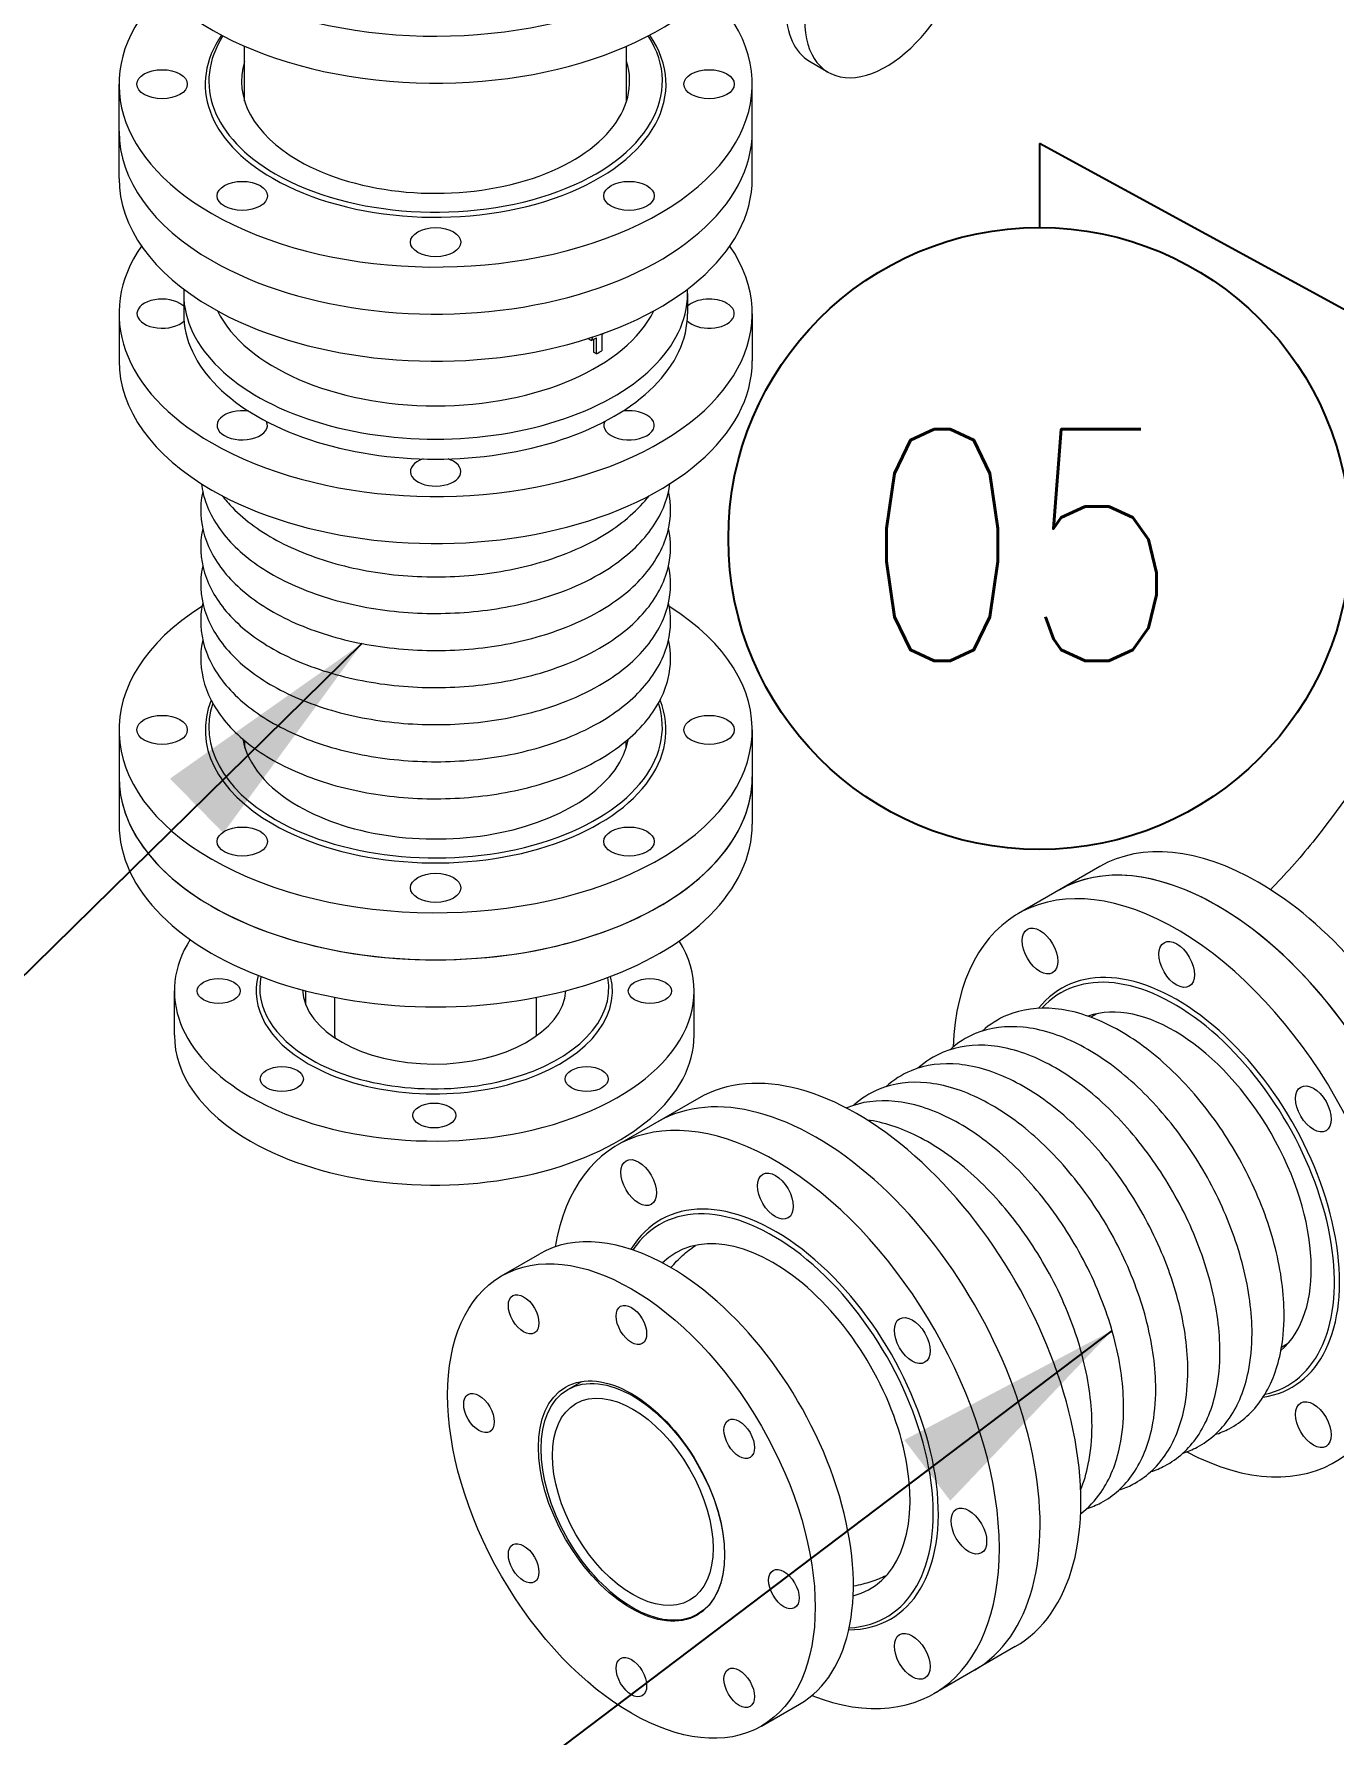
# Model space of a CAD drawing. Header units: millimetres. Extents: x -312439 to 477422, y -331570 to 212570.
# Drawn here: x 345390 to 346092, y 137678 to 138596 of the extents above; entities that cross this region are included whole.
import ezdxf

# ---------------------------------------------------------------- set-up
doc = ezdxf.new("R2010")
doc.units = ezdxf.units.MM
doc.layers.add('ARCONDTEXTO', color=4, linetype='Continuous')
doc.layers.add('TEXTO FORMATO', color=4, linetype='Continuous')
doc.styles.add('ROMAND', font='ROMAND.SHX')
doc.styles.add('ROMANS', font='romans.shx', dxfattribs={"height": 187.5})
doc.dimstyles.new('1-50 (MILIMETRO)', dxfattribs={"dimscale": 0, "dimtxt": 125, "dimasz": 125, "dimexe": 100, "dimexo": 100, "dimgap": 50, "dimtad": 0, "dimdec": 0, "dimzin": 0, "dimdsep": 46, "dimtxsty": 'ROMAND', "dimcen": -390, "dimclrd": 1, "dimclre": 1, "dimclrt": 3, "dimadec": 0, "dimazin": 0, "dimtfac": 1, "dimtdec": 0, "dimtix": 1, "dimtmove": 2, "dimatfit": 2, "dimfxl": 1, "dimtvp": 1, "dimtolj": 1, "dimtzin": 0, "dimarcsym": 0})

msp = doc.modelspace()

# ---------------------------------------------------------------- linework, layer by layer
at = {"color": 5, "linetype": 'Continuous', "lineweight": 0, "extrusion": (4.44089e-16, 0.816497, 0.57735)}
for p, q in [((345504.075, 138559.984), (345504.075, 138589.611)), ((345710.199, 138559.984), (345710.199, 138589.611))]:
    msp.add_line(p, q, dxfattribs=at)
at = {"color": 4, "linetype": 'Continuous', "lineweight": 0, "extrusion": (4.44089e-16, 0.816497, 0.57735)}
for p, q in [((345808.9, 138581.488), (345818.914, 138575.605)), ((345436.285, 138518.285), (345436.285, 138569.085)), ((345777.989, 138518.285), (345777.989, 138569.085)), ((345471.19, 138456.098), (345471.19, 138445.285)), ((345743.084, 138456.098), (345743.084, 138445.285)), ((345436.285, 138445.285), (345436.285, 138419.885)), ((345777.989, 138445.285), (345777.989, 138419.885)), ((345691.088, 138430.801), (345689.487, 138431.726)), ((345692.303, 138431.448), (345692.303, 138424.553)), ((345693.902, 138423.63), (345693.902, 138432.327)), ((345696.752, 138433.972), (345696.752, 138425.275)), ((345693.902, 138423.63), (345692.303, 138424.553)), ((345436.285, 138220.685), (345436.285, 138169.885)), ((345777.989, 138220.685), (345777.989, 138169.885)), ((345504.258, 138211.01), (345504.258, 138214.759)), ((345710.016, 138211.01), (345710.016, 138214.759)), ((345965.592, 138146.972), (345921.598, 138121.572)), ((345466.168, 138056.01), (345466.168, 138079.81)), ((345537.143, 138072.293), (345537.143, 138079.901)), ((345746.634, 138056.01), (345746.634, 138079.81)), ((345552.697, 138055.585), (345552.697, 138076.385)), ((345661.577, 138055.585), (345661.577, 138076.385)), ((345963.964, 138067.543), (345960.717, 138065.668)), ((345749.086, 138021.972), (345705.092, 137996.572)), ((345642.675, 137926.03), (345663.287, 137937.93)), ((346066.842, 137889.352), (346063.595, 137887.477)), ((345678.531, 137864.777), (345686.058, 137869.122)), ((345748.525, 137743.543), (345751.445, 137745.228)), ((345919.938, 137726.048), (345875.944, 137700.648)), ((345782.909, 137683.139), (345803.52, 137695.039))]:
    msp.add_line(p, q, dxfattribs=at)
at = {"color": 4, "linetype": 'Continuous', "lineweight": 0}
for centre, major_axis, ratio, start_param, end_param in [((345607.137, 138693.685), (170.852, 0), 0.5773503, 2.833735, 5.6302998), ((345607.137, 138668.285), (-170.852, 0), 0.5773503, 0, 2.6758126), ((345607.137, 138569.085), (-170.852, 0), 0.5773503, 5.7563139, 7.0685835), ((345607.137, 138569.085), (-170.852, 0), 0.5773503, 0.7853982, 3.668464), ((345839.92, 138634.287), (-31.02, -52.799), 0.5823607, 5.5021835, 6.2831853), ((345849.934, 138628.404), (-31.02, -52.799), 0.5823607, 5.5021835, 7.7405636), ((345607.137, 138569.085), (-124.312, 0), 0.5773503, 5.9047016, 7.0685835), ((345607.137, 138570.685), (122.352, 0), 0.5773503, 2.7871538, 3.9269908), ((345607.137, 138569.085), (-124.312, 0), 0.5773503, 0.7853982, 3.5200763), ((345607.137, 138570.685), (122.352, 0), 0.5773503, 3.9269908, 6.6376241), ((345607.137, 138543.685), (-170.852, 0), 0.5773503, 0, 0.7853982), ((345607.137, 138543.685), (170.852, 0), 0.5773503, 3.1415927, 3.9269908), ((345607.137, 138543.685), (-170.852, 0), 0.5773503, 0.7853982, 3.1415927), ((345607.137, 138543.685), (170.852, 0), 0.5773503, 3.9269908, 6.2831853), ((345607.137, 138518.285), (170.852, 0), 0.5773503, 3.1415927, 3.9269908), ((345607.137, 138518.285), (170.852, 0), 0.5773503, 3.9269908, 6.2831853), ((345607.137, 138445.285), (170.852, 0), 0.5773503, 2.7625544, 3.9269908), ((345607.137, 138445.285), (170.852, 0), 0.5773503, 3.9269908, 6.6622236), ((345459.555, 138445.285), (13.595, 0), 0.5773503, 0.7853982, 5.7639057), ((345607.137, 138456.098), (-135.947, 0), 0.5773503, 6.2526983, 9.455265), ((345459.555, 138445.285), (13.595, 0), 0.5773503, 0.543593, 0.7853982), ((345607.137, 138445.285), (-135.947, 0), 0.5773503, 0, 3.1415927), ((345607.137, 138466.257), (-122.474, 0), 0.5773503, 0.2785726, 2.8630201), ((345754.719, 138445.285), (13.595, 0), 0.5773503, 3.6608723, 7.0685835), ((345754.719, 138445.285), (13.595, 0), 0.5773503, 0.7853982, 2.5979996), ((345607.137, 138490.353), (82.062, 183.423), 0.4956684, 4.6132657, 4.6141462), ((345606.442, 138490.754), (84.235, 188.281), 0.4956684, 4.6145045, 4.6247609), ((345606.442, 138484.467), (125.718, 0), 0.5773503, 5.451052, 5.481758), ((345606.442, 138484.467), (125.718, 0), 0.5773503, 5.5138163, 5.529246), ((345607.137, 138419.885), (-170.852, 0), 0.5773503, 0, 0.7853982), ((345607.137, 138419.885), (-170.852, 0), 0.5773503, 0.7853982, 3.1415927), ((345606.442, 138475.77), (125.718, 0), 0.5773503, 5.481758, 5.5138163), ((345502.781, 138385.035), (13.595, 0), 0.5773503, 1.3046778, 6.5493038), ((345711.493, 138385.035), (13.595, 0), 0.5773503, 2.8754741, 7.0685835), ((345711.493, 138385.035), (13.595, 0), 0.5773503, 0.7853982, 1.8369149), ((345607.137, 138360.078), (13.595, 0), 0.5773503, 2.090076, 7.0685835), ((345607.137, 138360.078), (13.595, 0), 0.5773503, 0.7853982, 1.0515167), ((345607.137, 138220.685), (-170.852, 0), 0.5773503, 5.5424733, 7.0685835), ((345607.137, 138220.685), (-170.852, 0), 0.5773503, 0.7853982, 3.8823047), ((345607.137, 138220.685), (-124.312, 0), 0.5773503, 6.0571064, 7.0685835), ((345607.137, 138222.285), (122.352, 0), 0.5773503, 2.9580887, 3.9269908), ((345607.137, 138220.685), (-124.312, 0), 0.5773503, 0.7853982, 3.3676716), ((345607.137, 138222.285), (122.352, 0), 0.5773503, 3.9269908, 6.4666893), ((345607.137, 138222.285), (104.716, 0), 0.5773503, 3.2490788, 3.9269908), ((345607.137, 138222.285), (104.716, 0), 0.5773503, 3.9269908, 6.1756992), ((345607.137, 138195.285), (170.852, 0), 0.5773503, 3.1415927, 3.9269908), ((345607.137, 138195.285), (-170.852, 0), 0.5773503, 0, 3.1415927), ((345607.137, 138195.285), (170.852, 0), 0.5773503, 3.9269908, 6.2831853), ((345607.137, 138169.885), (-170.852, 0), 0.5773503, 0, 3.1415927), ((346029.021, 137986.31), (85.426, -147.962), 0.5773503, 0, 3.1415927), ((346051.018, 137999.01), (-85.426, 147.962), 0.5773503, 5.4977871, 6.2831853), ((346007.024, 137973.61), (-85.426, 147.962), 0.5773503, 2.4008806, 7.0238973), ((346029.021, 137986.31), (-85.426, 147.962), 0.5773503, 5.4977871, 6.2831853), ((346051.018, 137999.01), (-85.426, 147.962), 0.5773503, 4.5831493, 5.4977871), ((346029.021, 137986.31), (-85.426, 147.962), 0.5773503, 3.1415927, 5.4977871), ((345606.401, 138079.81), (-140.233, 0), 0.5773503, 5.9330427, 7.0685835), ((345606.401, 138079.81), (-140.233, 0), 0.5773503, 0.7853982, 3.4822988), ((345606.401, 138079.81), (96.142, 0), 0.5773503, 2.9898748, 3.9269908), ((345606.401, 138081.41), (94.183, 0), 0.5773503, 3.0269568, 3.9269908), ((345606.401, 138079.81), (96.142, 0), 0.5773503, 3.9269908, 6.4254666), ((345606.401, 138081.41), (94.183, 0), 0.5773503, 3.9269908, 6.388214), ((346007.024, 137973.61), (-62.156, 107.657), 0.5773503, 2.9155137, 6.5092642), ((346005.639, 137972.81), (61.176, -105.96), 0.5773503, 6.0996813, 9.608282), ((345606.401, 138081.41), (-71.035, 0), 0.5773503, 0.0255322, 3.1064533), ((346005.639, 137972.81), (52.358, -90.686), 0.5773503, 0.1074861, 3.0341065), ((345606.401, 138056.01), (140.233, 0), 0.5773503, 3.1415927, 3.9269908), ((345606.401, 138056.01), (140.233, 0), 0.5773503, 3.9269908, 6.2831853), ((345607.137, 138055.585), (54.44, 0), 0.5773503, 3.1415927, 3.1746706), ((345607.137, 138055.585), (54.44, 0), 0.5773503, 6.2830182, 6.2831853), ((345834.512, 137874.01), (85.426, -147.962), 0.5773503, 0, 3.1415927), ((345812.515, 137861.31), (85.426, -147.962), 0.5773503, 0, 3.1415927), ((345790.518, 137848.61), (-85.426, 147.962), 0.5773503, 2.5191372, 6.8926688), ((345790.518, 137848.61), (-62.156, 107.657), 0.5773503, 2.8228311, 6.5889749), ((345789.132, 137847.81), (61.176, -105.96), 0.5773503, 5.9935916, 9.7010751), ((345789.132, 137847.81), (52.358, -90.686), 0.5773503, 6.1224172, 9.5722495), ((345733.403, 137816.485), (-70.117, 121.446), 0.5773503, 5.4977871, 6.2831853), ((345733.403, 137816.485), (-70.117, 121.446), 0.5773503, 3.1415927, 5.4977871)]:
    msp.add_ellipse(centre, major_axis=major_axis, ratio=ratio, start_param=start_param, end_param=end_param, dxfattribs=at)
for centre, major_axis in [((345459.555, 138569.085), (-13.595, 0)), ((345754.719, 138569.085), (-13.595, 0)), ((345502.781, 138508.835), (-13.595, 0)), ((345711.493, 138508.835), (-13.595, 0)), ((345607.137, 138483.878), (-13.595, 0)), ((345459.555, 138220.685), (-13.595, 0)), ((345754.719, 138220.685), (-13.595, 0)), ((345502.781, 138160.435), (-13.595, 0)), ((345711.493, 138160.435), (-13.595, 0)), ((345607.137, 138135.478), (-13.595, 0)), ((345933.233, 138101.419), (-6.797, 11.773)), ((346007.024, 138094.11), (-6.797, 11.773)), ((345490.05, 138079.81), (11.635, 0)), ((345722.752, 138079.81), (-11.635, 0)), ((345524.128, 138032.31), (11.635, 0)), ((345688.673, 138032.31), (-11.635, 0)), ((346080.815, 138016.213), (-6.797, 11.773)), ((345606.401, 138012.635), (-11.635, 0)), ((345716.727, 137976.419), (-6.797, 11.773)), ((345790.518, 137969.11), (-6.797, 11.773)), ((345712.792, 137804.585), (70.117, -121.446)), ((345654.617, 137905.348), (5.818, -10.076)), ((345712.792, 137899.585), (-5.818, 10.076)), ((345864.309, 137891.213), (-6.797, 11.773)), ((345712.792, 137804.585), (-35.518, 61.518)), ((345713.528, 137804.16), (-34.997, 60.617)), ((345713.528, 137804.16), (-30.643, 53.075)), ((345630.52, 137852.085), (5.818, -10.076)), ((346080.815, 137845.8), (-6.797, 11.773)), ((345770.967, 137838.172), (-5.818, 10.076)), ((345894.874, 137788.36), (-6.797, 11.773)), ((345654.617, 137770.997), (5.818, -10.076)), ((345795.064, 137757.085), (-5.818, 10.076)), ((345864.309, 137720.8), (-6.797, 11.773)), ((345712.792, 137709.585), (5.818, -10.076)), ((345770.967, 137703.822), (5.818, -10.076))]:
    msp.add_ellipse(centre, major_axis=major_axis, ratio=0.5773503, dxfattribs=at)
at = {"color": 5, "linetype": 'Continuous', "lineweight": 0}
for start_param, end_param in [(2.9636533, 3.9269908), (3.9269908, 6.4611246)]:
    msp.add_ellipse((345607.137, 138570.685), major_axis=(104.716, 0), ratio=0.5773503, start_param=start_param, end_param=end_param, dxfattribs=at)
at = {"color": 4, "linetype": 'Continuous', "lineweight": 0}
for points, knots in [([(345480.729, 138353.524), (345481.193, 138349.817), (345482.104, 138346.145), (345486.327, 138334.783), (345491.197, 138327.44), (345504.585, 138313.733), (345513.336, 138307.453), (345533.746, 138296.814), (345545.453, 138292.491), (345570.5, 138286.272), (345583.831, 138284.37), (345610.794, 138283.137), (345624.42, 138283.799), (345650.664, 138287.622), (345663.277, 138290.785), (345682.197, 138297.843), (345689.163, 138301.088), (345695.508, 138304.751)], [3.9991695, 3.9991695, 3.9991695, 3.9991695, 4.1383608, 4.1383608, 4.4404377, 4.4404377, 4.7634053, 4.7634053, 5.0916471, 5.0916471, 5.4187443, 5.4187443, 5.7449425, 5.7449425, 6.0714643, 6.0714643, 6.2831853, 6.2831853, 6.2831853, 6.2831853]), ([(345695.508, 138304.751), (345705.342, 138310.429), (345713.683, 138317.113), (345726.264, 138331.877), (345730.596, 138339.946), (345733.016, 138350.079), (345733.329, 138351.798), (345733.545, 138353.524)], [0, 0, 0, 0, 0.32816351, 0.32816351, 0.64841186, 0.64841186, 0.71321951, 0.71321951, 0.71321951, 0.71321951]), ([(345481.452, 138349.308), (345481.208, 138348.189), (345481.005, 138347.065), (345479.719, 138338.116), (345480.621, 138330.134), (345486.327, 138314.783), (345491.197, 138307.44), (345504.585, 138293.733), (345513.336, 138287.453), (345533.746, 138276.814), (345545.453, 138272.491), (345570.5, 138266.272), (345583.831, 138264.37), (345610.794, 138263.137), (345624.42, 138263.799), (345650.664, 138267.622), (345663.277, 138270.785), (345682.197, 138277.843), (345689.163, 138281.088), (345695.508, 138284.751)], [3.80182, 3.80182, 3.80182, 3.80182, 3.8442096, 3.8442096, 4.1383608, 4.1383608, 4.4404377, 4.4404377, 4.7634053, 4.7634053, 5.0916471, 5.0916471, 5.4187443, 5.4187443, 5.7449425, 5.7449425, 6.0714643, 6.0714643, 6.2831853, 6.2831853, 6.2831853, 6.2831853]), ([(345491.956, 138347.029), (345493.643, 138344.841), (345495.496, 138342.715), (345504.422, 138333.555), (345513.177, 138327.261), (345533.6, 138316.596), (345545.319, 138312.261), (345570.392, 138306.022), (345583.738, 138304.114), (345610.731, 138302.87), (345624.372, 138303.529), (345650.65, 138307.35), (345663.281, 138310.513), (345682.237, 138317.581), (345689.22, 138320.833), (345695.581, 138324.505)], [4.3458548, 4.3458548, 4.3458548, 4.3458548, 4.4394999, 4.4394999, 4.7624737, 4.7624737, 5.090903, 5.090903, 5.4181693, 5.4181693, 5.7445137, 5.7445137, 6.0711873, 6.0711873, 6.2831853, 6.2831853, 6.2831853, 6.2831853]), ([(345695.508, 138284.751), (345705.342, 138290.429), (345713.683, 138297.113), (345726.264, 138311.877), (345730.596, 138319.946), (345734.256, 138335.273), (345734.33, 138342.39), (345732.822, 138349.308)], [0, 0, 0, 0, 0.32816351, 0.32816351, 0.64841186, 0.64841186, 0.91056897, 0.91056897, 0.91056897, 0.91056897]), ([(345695.581, 138324.505), (345705.433, 138330.193), (345713.79, 138336.892), (345720.915, 138345.255), (345721.63, 138346.137), (345722.318, 138347.029)], [0, 0, 0, 0, 0.32834736, 0.32834736, 0.36653417, 0.36653417, 0.36653417, 0.36653417]), ([(345481.452, 138329.308), (345481.208, 138328.189), (345481.005, 138327.065), (345479.719, 138318.116), (345480.621, 138310.134), (345486.327, 138294.783), (345491.197, 138287.44), (345504.585, 138273.733), (345513.336, 138267.453), (345533.746, 138256.814), (345545.453, 138252.491), (345570.5, 138246.272), (345583.831, 138244.37), (345610.794, 138243.137), (345624.42, 138243.799), (345650.664, 138247.622), (345663.277, 138250.785), (345682.197, 138257.843), (345689.163, 138261.088), (345695.508, 138264.751)], [3.80182, 3.80182, 3.80182, 3.80182, 3.8442096, 3.8442096, 4.1383608, 4.1383608, 4.4404377, 4.4404377, 4.7634053, 4.7634053, 5.0916471, 5.0916471, 5.4187443, 5.4187443, 5.7449425, 5.7449425, 6.0714643, 6.0714643, 6.2831853, 6.2831853, 6.2831853, 6.2831853]), ([(345695.508, 138264.751), (345705.342, 138270.429), (345713.683, 138277.113), (345726.264, 138291.877), (345730.596, 138299.946), (345734.256, 138315.273), (345734.33, 138322.39), (345732.822, 138329.308)], [0, 0, 0, 0, 0.32816351, 0.32816351, 0.64841186, 0.64841186, 0.91056897, 0.91056897, 0.91056897, 0.91056897]), ([(345481.452, 138309.308), (345481.208, 138308.189), (345481.005, 138307.065), (345479.719, 138298.116), (345480.621, 138290.134), (345486.327, 138274.783), (345491.197, 138267.44), (345504.585, 138253.733), (345513.336, 138247.453), (345533.746, 138236.814), (345545.453, 138232.491), (345570.5, 138226.272), (345583.831, 138224.37), (345610.794, 138223.137), (345624.42, 138223.799), (345650.664, 138227.622), (345663.277, 138230.785), (345682.197, 138237.843), (345689.163, 138241.088), (345695.508, 138244.751)], [3.80182, 3.80182, 3.80182, 3.80182, 3.8442096, 3.8442096, 4.1383608, 4.1383608, 4.4404377, 4.4404377, 4.7634053, 4.7634053, 5.0916471, 5.0916471, 5.4187443, 5.4187443, 5.7449425, 5.7449425, 6.0714643, 6.0714643, 6.2831853, 6.2831853, 6.2831853, 6.2831853]), ([(345695.508, 138244.751), (345705.342, 138250.429), (345713.683, 138257.113), (345726.264, 138271.877), (345730.596, 138279.946), (345734.256, 138295.273), (345734.33, 138302.39), (345732.822, 138309.308)], [0, 0, 0, 0, 0.32816351, 0.32816351, 0.64841186, 0.64841186, 0.91056897, 0.91056897, 0.91056897, 0.91056897]), ([(345481.452, 138289.308), (345481.208, 138288.189), (345481.005, 138287.065), (345479.719, 138278.116), (345480.621, 138270.134), (345486.327, 138254.783), (345491.197, 138247.44), (345504.585, 138233.733), (345513.336, 138227.453), (345533.746, 138216.814), (345545.453, 138212.491), (345570.5, 138206.272), (345583.831, 138204.37), (345610.794, 138203.137), (345624.42, 138203.799), (345650.664, 138207.622), (345663.277, 138210.785), (345682.197, 138217.843), (345689.163, 138221.088), (345695.508, 138224.751)], [3.80182, 3.80182, 3.80182, 3.80182, 3.8442096, 3.8442096, 4.1383608, 4.1383608, 4.4404377, 4.4404377, 4.7634053, 4.7634053, 5.0916471, 5.0916471, 5.4187443, 5.4187443, 5.7449425, 5.7449425, 6.0714643, 6.0714643, 6.2831853, 6.2831853, 6.2831853, 6.2831853]), ([(345695.508, 138224.751), (345705.342, 138230.429), (345713.683, 138237.113), (345726.264, 138251.877), (345730.596, 138259.946), (345734.256, 138275.273), (345734.33, 138282.39), (345732.822, 138289.308)], [0, 0, 0, 0, 0.32816351, 0.32816351, 0.64841186, 0.64841186, 0.91056897, 0.91056897, 0.91056897, 0.91056897]), ([(345481.452, 138269.308), (345481.208, 138268.189), (345481.005, 138267.065), (345479.719, 138258.116), (345480.621, 138250.134), (345486.327, 138234.783), (345491.197, 138227.44), (345504.585, 138213.733), (345513.336, 138207.453), (345533.746, 138196.814), (345545.453, 138192.491), (345570.5, 138186.272), (345583.831, 138184.37), (345610.794, 138183.137), (345624.42, 138183.799), (345650.664, 138187.622), (345663.277, 138190.785), (345682.197, 138197.843), (345689.163, 138201.088), (345695.508, 138204.751)], [3.80182, 3.80182, 3.80182, 3.80182, 3.8442096, 3.8442096, 4.1383608, 4.1383608, 4.4404377, 4.4404377, 4.7634053, 4.7634053, 5.0916471, 5.0916471, 5.4187443, 5.4187443, 5.7449425, 5.7449425, 6.0714643, 6.0714643, 6.2831853, 6.2831853, 6.2831853, 6.2831853]), ([(345695.508, 138204.751), (345705.342, 138210.429), (345713.683, 138217.113), (345726.264, 138231.877), (345730.596, 138239.946), (345734.256, 138255.273), (345734.33, 138262.39), (345732.822, 138269.308)], [0, 0, 0, 0, 0.32816351, 0.32816351, 0.64841186, 0.64841186, 0.91056897, 0.91056897, 0.91056897, 0.91056897]), ([(346065.009, 137905.045), (346065.009, 137916.401), (346063.387, 137928.551), (346057.162, 137953.255), (346052.566, 137965.803), (346040.9, 137990.059), (346033.84, 138001.764), (346017.938, 138023.213), (346009.1, 138032.953), (345990.449, 138049.512), (345980.637, 138056.32), (345960.932, 138066.216), (345951.032, 138069.309), (345932.359, 138071.157), (345923.541, 138070.036), (345910.692, 138064.727), (345906.099, 138061.808), (345902.073, 138058.145)], [0, 0, 0, 0, 0.3281635, 0.3281635, 0.655484, 0.655484, 0.9817457, 0.9817457, 1.3081358, 1.3081358, 1.6357511, 1.6357511, 1.963545, 1.963545, 2.2798116, 2.2798116, 2.4813653, 2.4813653, 2.4813653, 2.4813653]), ([(346047.688, 137895.045), (346047.688, 137906.401), (346046.067, 137918.551), (346039.842, 137943.255), (346035.246, 137955.803), (346023.579, 137980.059), (346016.519, 137991.764), (346000.618, 138013.213), (345991.78, 138022.953), (345973.129, 138039.512), (345963.316, 138046.32), (345943.611, 138056.216), (345933.712, 138059.309), (345915.039, 138061.157), (345906.221, 138060.036), (345893.372, 138054.727), (345888.779, 138051.808), (345884.753, 138048.145)], [0, 0, 0, 0, 0.3281635, 0.3281635, 0.655484, 0.655484, 0.9817457, 0.9817457, 1.3081358, 1.3081358, 1.6357511, 1.6357511, 1.963545, 1.963545, 2.2798116, 2.2798116, 2.4813653, 2.4813653, 2.4813653, 2.4813653]), ([(346030.368, 137885.045), (346030.368, 137896.401), (346028.746, 137908.551), (346022.521, 137933.255), (346017.925, 137945.803), (346006.259, 137970.059), (345999.199, 137981.764), (345983.297, 138003.213), (345974.459, 138012.953), (345955.808, 138029.512), (345945.996, 138036.32), (345926.29, 138046.216), (345916.391, 138049.309), (345897.718, 138051.157), (345888.9, 138050.036), (345876.051, 138044.727), (345871.458, 138041.808), (345867.432, 138038.145)], [0, 0, 0, 0, 0.3281635, 0.3281635, 0.655484, 0.655484, 0.9817457, 0.9817457, 1.3081358, 1.3081358, 1.6357511, 1.6357511, 1.963545, 1.963545, 2.2798116, 2.2798116, 2.4813653, 2.4813653, 2.4813653, 2.4813653]), ([(346013.047, 137875.045), (346013.047, 137886.401), (346011.426, 137898.551), (346005.201, 137923.255), (346000.605, 137935.803), (345988.938, 137960.059), (345981.878, 137971.764), (345965.977, 137993.213), (345957.139, 138002.953), (345938.488, 138019.512), (345928.675, 138026.32), (345908.97, 138036.216), (345899.071, 138039.309), (345880.398, 138041.157), (345871.58, 138040.036), (345858.731, 138034.727), (345854.138, 138031.808), (345850.111, 138028.145)], [0, 0, 0, 0, 0.3281635, 0.3281635, 0.655484, 0.655484, 0.9817457, 0.9817457, 1.3081358, 1.3081358, 1.6357511, 1.6357511, 1.963545, 1.963545, 2.2798116, 2.2798116, 2.4813653, 2.4813653, 2.4813653, 2.4813653]), ([(345995.727, 137865.045), (345995.727, 137876.401), (345994.105, 137888.551), (345987.88, 137913.255), (345983.284, 137925.803), (345971.618, 137950.059), (345964.558, 137961.764), (345948.656, 137983.213), (345939.818, 137992.953), (345921.167, 138009.512), (345911.355, 138016.32), (345891.649, 138026.216), (345881.75, 138029.309), (345863.077, 138031.157), (345854.259, 138030.036), (345841.41, 138024.727), (345836.817, 138021.808), (345832.791, 138018.145)], [0, 0, 0, 0, 0.3281635, 0.3281635, 0.655484, 0.655484, 0.9817457, 0.9817457, 1.3081358, 1.3081358, 1.6357511, 1.6357511, 1.963545, 1.963545, 2.2798116, 2.2798116, 2.4813653, 2.4813653, 2.4813653, 2.4813653]), ([(345978.406, 137855.045), (345978.406, 137866.401), (345976.785, 137878.551), (345970.56, 137903.255), (345965.964, 137915.803), (345954.297, 137940.059), (345947.237, 137951.764), (345931.336, 137973.213), (345922.498, 137982.953), (345903.847, 137999.512), (345894.034, 138006.32), (345874.329, 138016.216), (345864.43, 138019.309), (345845.757, 138021.157), (345836.939, 138020.036), (345828.987, 138016.75), (345828.883, 138016.707), (345828.779, 138016.663)], [0, 0, 0, 0, 0.3281635, 0.3281635, 0.655484, 0.655484, 0.9817457, 0.9817457, 1.3081358, 1.3081358, 1.6357511, 1.6357511, 1.963545, 1.963545, 2.2798116, 2.2798116, 2.2840158, 2.2840158, 2.2840158, 2.2840158]), ([(345961.335, 137845.105), (345961.335, 137856.48), (345959.71, 137868.65), (345953.473, 137893.388), (345948.869, 137905.952), (345937.184, 137930.235), (345930.113, 137941.951), (345914.187, 137963.419), (345905.336, 137973.167), (345886.655, 137989.737), (345876.826, 137996.548), (345857.903, 138006.033), (345848.811, 138009.008), (345840.016, 138010.187)], [0, 0, 0, 0, 0.3283474, 0.3283474, 0.6558378, 0.6558378, 0.9822461, 0.9822461, 1.3087874, 1.3087874, 1.6365828, 1.6365828, 1.9373305, 1.9373305, 1.9373305, 1.9373305]), ([(345734.138, 137930.558), (345735.104, 137931.711), (345736.116, 137932.84), (345739.202, 137936.042), (345741.398, 137938.034), (345744.918, 137940.798), (345746.132, 137941.684), (345747.379, 137942.526)], [3.7192491, 3.7192491, 3.7192491, 3.7192491, 3.76227535, 3.76227535, 3.84463308, 3.84463308, 3.8860057, 3.8860057, 3.8860057, 3.8860057]), ([(346027.758, 137840.452), (346030.381, 137841.289), (346032.913, 137842.346), (346042.263, 137847.255), (346048.211, 137852.658), (346057.67, 137866.452), (346061.074, 137874.952), (346064.352, 137890.887), (346065.009, 137897.805), (346065.009, 137905.045)], [5.37261634, 5.37261634, 5.37261634, 5.37261634, 5.47458971, 5.47458971, 5.76721104, 5.76721104, 6.07396503, 6.07396503, 6.28318531, 6.28318531, 6.28318531, 6.28318531]), ([(346010.438, 137830.452), (346013.061, 137831.289), (346015.593, 137832.346), (346024.943, 137837.255), (346030.891, 137842.658), (346040.35, 137856.452), (346043.754, 137864.952), (346047.032, 137880.887), (346047.688, 137887.805), (346047.688, 137895.045)], [5.37261634, 5.37261634, 5.37261634, 5.37261634, 5.47458971, 5.47458971, 5.76721104, 5.76721104, 6.07396503, 6.07396503, 6.28318531, 6.28318531, 6.28318531, 6.28318531]), ([(345993.117, 137820.452), (345995.74, 137821.289), (345998.272, 137822.346), (346007.622, 137827.255), (346013.57, 137832.658), (346023.029, 137846.452), (346026.433, 137854.952), (346029.711, 137870.887), (346030.368, 137877.805), (346030.368, 137885.045)], [5.37261634, 5.37261634, 5.37261634, 5.37261634, 5.47458971, 5.47458971, 5.76721104, 5.76721104, 6.07396503, 6.07396503, 6.28318531, 6.28318531, 6.28318531, 6.28318531]), ([(345975.796, 137810.452), (345978.42, 137811.289), (345980.952, 137812.346), (345990.302, 137817.255), (345996.25, 137822.658), (346005.709, 137836.452), (346009.112, 137844.952), (346012.391, 137860.887), (346013.047, 137867.805), (346013.047, 137875.045)], [5.37261634, 5.37261634, 5.37261634, 5.37261634, 5.47458971, 5.47458971, 5.76721104, 5.76721104, 6.07396503, 6.07396503, 6.28318531, 6.28318531, 6.28318531, 6.28318531]), ([(345958.476, 137800.452), (345961.099, 137801.289), (345963.631, 137802.346), (345972.981, 137807.255), (345978.929, 137812.658), (345988.388, 137826.452), (345991.792, 137834.952), (345995.07, 137850.887), (345995.727, 137857.805), (345995.727, 137865.045)], [5.37261634, 5.37261634, 5.37261634, 5.37261634, 5.47458971, 5.47458971, 5.76721104, 5.76721104, 6.07396503, 6.07396503, 6.28318531, 6.28318531, 6.28318531, 6.28318531]), ([(345955.186, 137797.718), (345959.406, 137800.914), (345963.114, 137804.853), (345971.068, 137816.452), (345974.471, 137824.952), (345977.75, 137840.887), (345978.406, 137847.805), (345978.406, 137855.045)], [5.5699658, 5.5699658, 5.5699658, 5.5699658, 5.76721104, 5.76721104, 6.07396503, 6.07396503, 6.28318531, 6.28318531, 6.28318531, 6.28318531]), ([(345955.197, 137810.688), (345956.961, 137814.975), (345958.342, 137819.578), (345960.677, 137830.915), (345961.335, 137837.849), (345961.335, 137845.105)], [5.91665114, 5.91665114, 5.91665114, 5.91665114, 6.07376639, 6.07376639, 6.28318531, 6.28318531, 6.28318531, 6.28318531]), ([(345850.282, 137764.292), (345848.929, 137763.634), (345847.555, 137763.025), (345843.401, 137761.359), (345840.578, 137760.453), (345836.018, 137759.321), (345834.287, 137758.967), (345832.562, 137758.685)], [0.82638328, 0.82638328, 0.82638328, 0.82638328, 0.8677559, 0.8677559, 0.95011363, 0.95011363, 1.00025325, 1.00025325, 1.00025325, 1.00025325])]:
    msp.add_open_spline(points, degree=3, knots=knots, dxfattribs=at)
at = {"color": 5, "linetype": 'Continuous', "lineweight": 0}
msp.add_open_spline([(346146.742, 138275.454), (346139.184, 138255.524), (346129.653, 138235.348), (346107.235, 138196.163), (346094.266, 138177.205), (346073.042, 138151.004), (346065.389, 138142.397), (346057.653, 138134.469)], degree=3, knots=[0.51096332, 0.51096332, 0.51096332, 0.51096332, 0.77855804, 0.77855804, 1.053397, 1.053397, 1.20100199, 1.20100199, 1.20100199, 1.20100199], dxfattribs=at)
at = {"layer": 'TEXTO FORMATO', "color": 1}
msp.add_circle((345932.931, 138323.965), 167.835, dxfattribs=at)

# ---------------------------------------------------------------- texts
at = {"layer": 'ARCONDTEXTO', "color": 3, "linetype": 'Continuous', "lineweight": -3, "style": 'ROMANS', "width": 0.8}
msp.add_text('05', height=125, dxfattribs=at).set_placement((345837.612, 138257.899))

# ---------------------------------------------------------------- leaders
at = {"layer": 'TEXTO FORMATO'}
for points in [[(346235.015, 138372.548), (345932.931, 138537.134), (345932.931, 138491.8)], [(345567.391, 138267.3), (344954.181, 137665.304), (344908.848, 137665.304)], [(345972.15, 137896.553), (345373.422, 137443.65), (345328.089, 137443.65)], [(346277.848, 137817.117), (345792.663, 137221.996), (345747.33, 137221.996)]]:
    msp.add_leader(points, dimstyle='1-50 (MILIMETRO)', override={"dimscale": 1}, dxfattribs=at)

doc.saveas('drawing.dxf')
